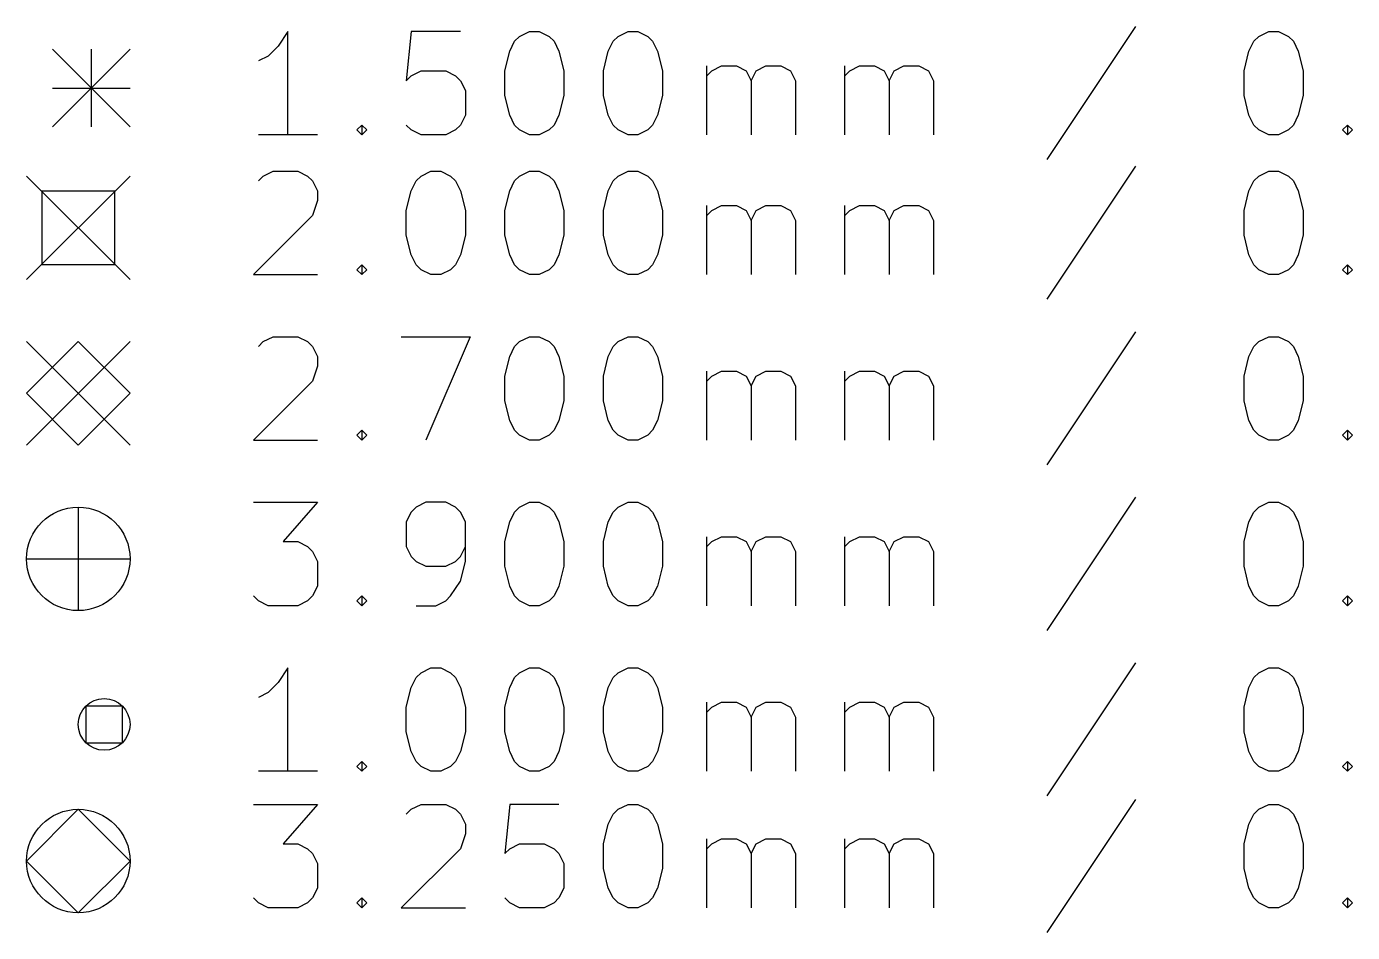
# Model space of a CAD drawing. Extents: x 148 to 350, y -219 to -100.
# Drawn here: x 147.9 to 173.52, y -218.66 to -201.15 of the extents above; entities that cross this region are included whole.
import ezdxf

# ---------------------------------------------------------------- set-up
doc = ezdxf.new("R2010")
doc.units = 0
doc.layers.add('BLACK', color=7, linetype='CONTINUOUS')

msp = doc.modelspace()

# ---------------------------------------------------------------- linework, layer by layer
at = {"layer": 'BLACK', "linetype": 'CONTINUOUS'}
for p, q in [((152.952, -201.245), (152.762, -201.53)), ((152.952, -203.245), (152.952, -201.245)), ((155.333, -201.245), (155.238, -202.197)), ((156.286, -201.245), (155.333, -201.245)), ((157.333, -201.435), (157.429, -201.34)), ((157.429, -201.34), (157.619, -201.245)), ((157.619, -201.245), (157.81, -201.245)), ((157.81, -201.245), (158, -201.34)), ((158, -201.34), (158.095, -201.435)), ((159.238, -201.435), (159.333, -201.34)), ((159.333, -201.34), (159.524, -201.245)), ((159.524, -201.245), (159.714, -201.245)), ((159.714, -201.245), (159.905, -201.34)), ((159.905, -201.34), (160, -201.435)), ((169.333, -201.15), (167.619, -203.721)), ((171.619, -201.435), (171.714, -201.34)), ((171.714, -201.34), (171.905, -201.245)), ((171.905, -201.245), (172.095, -201.245)), ((172.095, -201.245), (172.286, -201.34)), ((172.286, -201.34), (172.381, -201.435)), ((148.4, -201.59), (149.9, -203.09)), ((149.9, -201.59), (148.4, -203.09)), ((149.15, -201.59), (149.15, -203.09)), ((152.762, -201.53), (152.571, -201.721)), ((157.143, -202.007), (157.238, -201.626)), ((157.238, -201.626), (157.333, -201.435)), ((158.095, -201.435), (158.19, -201.626)), ((158.19, -201.626), (158.286, -202.007)), ((159.048, -202.007), (159.143, -201.626)), ((159.143, -201.626), (159.238, -201.435)), ((160, -201.435), (160.095, -201.626)), ((160.095, -201.626), (160.19, -202.007)), ((171.429, -202.007), (171.524, -201.626)), ((171.524, -201.626), (171.619, -201.435)), ((172.381, -201.435), (172.476, -201.626)), ((172.476, -201.626), (172.571, -202.007)), ((152.571, -201.721), (152.381, -201.816)), ((161.048, -203.245), (161.048, -201.911)), ((161.143, -202.007), (161.333, -201.911)), ((161.333, -201.911), (161.619, -201.911)), ((161.619, -201.911), (161.81, -202.007)), ((162, -202.007), (162.19, -201.911)), ((162.19, -201.911), (162.476, -201.911)), ((162.476, -201.911), (162.667, -202.007)), ((163.714, -203.245), (163.714, -201.911)), ((163.81, -202.007), (164, -201.911)), ((164, -201.911), (164.286, -201.911)), ((164.286, -201.911), (164.476, -202.007)), ((164.667, -202.007), (164.857, -201.911)), ((164.857, -201.911), (165.143, -201.911)), ((165.143, -201.911), (165.333, -202.007)), ((155.238, -202.197), (155.333, -202.102)), ((155.333, -202.102), (155.524, -202.007)), ((155.524, -202.007), (156, -202.007)), ((156, -202.007), (156.19, -202.102)), ((156.19, -202.102), (156.286, -202.197)), ((157.143, -202.483), (157.143, -202.007)), ((158.286, -202.007), (158.286, -202.483)), ((159.048, -202.483), (159.048, -202.007)), ((160.19, -202.007), (160.19, -202.483)), ((161.048, -202.102), (161.143, -202.007)), ((161.81, -202.007), (161.905, -202.197)), ((161.905, -202.197), (162, -202.007)), ((162.667, -202.007), (162.762, -202.197)), ((163.714, -202.102), (163.81, -202.007)), ((164.476, -202.007), (164.571, -202.197)), ((164.571, -202.197), (164.667, -202.007)), ((165.333, -202.007), (165.429, -202.197)), ((171.429, -202.483), (171.429, -202.007)), ((172.571, -202.007), (172.571, -202.483)), ((148.4, -202.34), (149.9, -202.34)), ((156.286, -202.197), (156.381, -202.388)), ((156.381, -202.388), (156.381, -202.864)), ((161.905, -202.197), (161.905, -203.245)), ((162.762, -202.197), (162.762, -203.245)), ((164.571, -202.197), (164.571, -203.245)), ((165.429, -202.197), (165.429, -203.245)), ((157.238, -202.864), (157.143, -202.483)), ((158.286, -202.483), (158.19, -202.864)), ((159.143, -202.864), (159.048, -202.483)), ((160.19, -202.483), (160.095, -202.864)), ((171.524, -202.864), (171.429, -202.483)), ((172.571, -202.483), (172.476, -202.864)), ((156.381, -202.864), (156.286, -203.054)), ((157.333, -203.054), (157.238, -202.864)), ((158.19, -202.864), (158.095, -203.054)), ((159.238, -203.054), (159.143, -202.864)), ((160.095, -202.864), (160, -203.054)), ((171.619, -203.054), (171.524, -202.864)), ((172.476, -202.864), (172.381, -203.054)), ((154.286, -203.15), (154.381, -203.054)), ((154.381, -203.245), (154.286, -203.15)), ((154.381, -203.054), (154.476, -203.15)), ((154.381, -203.054), (154.381, -203.245)), ((154.476, -203.15), (154.381, -203.245)), ((155.333, -203.15), (155.238, -203.054)), ((155.524, -203.245), (155.333, -203.15)), ((156.19, -203.15), (156, -203.245)), ((156.286, -203.054), (156.19, -203.15)), ((157.429, -203.15), (157.333, -203.054)), ((157.619, -203.245), (157.429, -203.15)), ((158, -203.15), (157.81, -203.245)), ((158.095, -203.054), (158, -203.15)), ((159.333, -203.15), (159.238, -203.054)), ((159.524, -203.245), (159.333, -203.15)), ((159.905, -203.15), (159.714, -203.245)), ((160, -203.054), (159.905, -203.15)), ((171.714, -203.15), (171.619, -203.054)), ((171.905, -203.245), (171.714, -203.15)), ((172.286, -203.15), (172.095, -203.245)), ((172.381, -203.054), (172.286, -203.15)), ((173.333, -203.15), (173.429, -203.054)), ((173.429, -203.245), (173.333, -203.15)), ((173.429, -203.054), (173.524, -203.15)), ((173.429, -203.054), (173.429, -203.245)), ((173.524, -203.15), (173.429, -203.245)), ((153.524, -203.245), (152.381, -203.245)), ((156, -203.245), (155.524, -203.245)), ((157.81, -203.245), (157.619, -203.245)), ((159.714, -203.245), (159.524, -203.245)), ((172.095, -203.245), (171.905, -203.245)), ((152.476, -204.04), (152.667, -203.945)), ((152.667, -203.945), (153.143, -203.945)), ((153.143, -203.945), (153.333, -204.04)), ((155.524, -204.04), (155.714, -203.945)), ((155.714, -203.945), (155.905, -203.945)), ((155.905, -203.945), (156.095, -204.04)), ((157.429, -204.04), (157.619, -203.945)), ((157.619, -203.945), (157.81, -203.945)), ((157.81, -203.945), (158, -204.04)), ((159.333, -204.04), (159.524, -203.945)), ((159.524, -203.945), (159.714, -203.945)), ((159.714, -203.945), (159.905, -204.04)), ((169.333, -203.85), (167.619, -206.421)), ((171.714, -204.04), (171.905, -203.945)), ((171.905, -203.945), (172.095, -203.945)), ((172.095, -203.945), (172.286, -204.04)), ((147.9, -204.04), (149.9, -206.04)), ((149.9, -204.04), (147.9, -206.04)), ((152.381, -204.135), (152.476, -204.04)), ((153.333, -204.04), (153.429, -204.135)), ((153.429, -204.135), (153.524, -204.326)), ((155.333, -204.326), (155.429, -204.135)), ((155.429, -204.135), (155.524, -204.04)), ((156.095, -204.04), (156.19, -204.135)), ((156.19, -204.135), (156.286, -204.326)), ((157.238, -204.326), (157.333, -204.135)), ((157.333, -204.135), (157.429, -204.04)), ((158, -204.04), (158.095, -204.135)), ((158.095, -204.135), (158.19, -204.326)), ((159.143, -204.326), (159.238, -204.135)), ((159.238, -204.135), (159.333, -204.04)), ((159.905, -204.04), (160, -204.135)), ((160, -204.135), (160.095, -204.326)), ((171.524, -204.326), (171.619, -204.135)), ((171.619, -204.135), (171.714, -204.04)), ((172.286, -204.04), (172.381, -204.135)), ((172.381, -204.135), (172.476, -204.326)), ((149.607, -204.333), (148.193, -204.333)), ((148.193, -204.333), (148.193, -205.747)), ((149.607, -205.747), (149.607, -204.333)), ((153.524, -204.326), (153.524, -204.516)), ((155.238, -204.707), (155.333, -204.326)), ((156.286, -204.326), (156.381, -204.707)), ((157.143, -204.707), (157.238, -204.326)), ((158.19, -204.326), (158.286, -204.707)), ((159.048, -204.707), (159.143, -204.326)), ((160.095, -204.326), (160.19, -204.707)), ((171.429, -204.707), (171.524, -204.326)), ((172.476, -204.326), (172.571, -204.707)), ((153.524, -204.516), (153.429, -204.802)), ((155.238, -205.183), (155.238, -204.707)), ((156.381, -204.707), (156.381, -205.183)), ((157.143, -205.183), (157.143, -204.707)), ((158.286, -204.707), (158.286, -205.183)), ((159.048, -205.183), (159.048, -204.707)), ((160.19, -204.707), (160.19, -205.183)), ((161.048, -205.945), (161.048, -204.611)), ((161.048, -204.802), (161.143, -204.707)), ((161.143, -204.707), (161.333, -204.611)), ((161.333, -204.611), (161.619, -204.611)), ((161.619, -204.611), (161.81, -204.707)), ((161.81, -204.707), (161.905, -204.897)), ((161.905, -204.897), (162, -204.707)), ((162, -204.707), (162.19, -204.611)), ((162.19, -204.611), (162.476, -204.611)), ((162.476, -204.611), (162.667, -204.707)), ((162.667, -204.707), (162.762, -204.897)), ((163.714, -205.945), (163.714, -204.611)), ((163.714, -204.802), (163.81, -204.707)), ((163.81, -204.707), (164, -204.611)), ((164, -204.611), (164.286, -204.611)), ((164.286, -204.611), (164.476, -204.707)), ((164.476, -204.707), (164.571, -204.897)), ((164.571, -204.897), (164.667, -204.707)), ((164.667, -204.707), (164.857, -204.611)), ((164.857, -204.611), (165.143, -204.611)), ((165.143, -204.611), (165.333, -204.707)), ((165.333, -204.707), (165.429, -204.897)), ((171.429, -205.183), (171.429, -204.707)), ((172.571, -204.707), (172.571, -205.183)), ((153.429, -204.802), (152.286, -205.945)), ((161.905, -204.897), (161.905, -205.945)), ((162.762, -204.897), (162.762, -205.945)), ((164.571, -204.897), (164.571, -205.945)), ((165.429, -204.897), (165.429, -205.945)), ((155.333, -205.564), (155.238, -205.183)), ((156.381, -205.183), (156.286, -205.564)), ((157.238, -205.564), (157.143, -205.183)), ((158.286, -205.183), (158.19, -205.564)), ((159.143, -205.564), (159.048, -205.183)), ((160.19, -205.183), (160.095, -205.564)), ((171.524, -205.564), (171.429, -205.183)), ((172.571, -205.183), (172.476, -205.564)), ((148.193, -205.747), (149.607, -205.747)), ((154.286, -205.85), (154.381, -205.754)), ((154.381, -205.754), (154.476, -205.85)), ((154.381, -205.754), (154.381, -205.945)), ((155.429, -205.754), (155.333, -205.564)), ((155.524, -205.85), (155.429, -205.754)), ((156.19, -205.754), (156.095, -205.85)), ((156.286, -205.564), (156.19, -205.754)), ((157.333, -205.754), (157.238, -205.564)), ((157.429, -205.85), (157.333, -205.754)), ((158.095, -205.754), (158, -205.85)), ((158.19, -205.564), (158.095, -205.754)), ((159.238, -205.754), (159.143, -205.564)), ((159.333, -205.85), (159.238, -205.754)), ((160, -205.754), (159.905, -205.85)), ((160.095, -205.564), (160, -205.754)), ((171.619, -205.754), (171.524, -205.564)), ((171.714, -205.85), (171.619, -205.754)), ((172.381, -205.754), (172.286, -205.85)), ((172.476, -205.564), (172.381, -205.754)), ((173.333, -205.85), (173.429, -205.754)), ((173.429, -205.754), (173.524, -205.85)), ((173.429, -205.754), (173.429, -205.945)), ((152.286, -205.945), (153.524, -205.945)), ((154.381, -205.945), (154.286, -205.85)), ((154.476, -205.85), (154.381, -205.945)), ((155.714, -205.945), (155.524, -205.85)), ((155.905, -205.945), (155.714, -205.945)), ((156.095, -205.85), (155.905, -205.945)), ((157.619, -205.945), (157.429, -205.85)), ((157.81, -205.945), (157.619, -205.945)), ((158, -205.85), (157.81, -205.945)), ((159.524, -205.945), (159.333, -205.85)), ((159.714, -205.945), (159.524, -205.945)), ((159.905, -205.85), (159.714, -205.945)), ((171.905, -205.945), (171.714, -205.85)), ((172.095, -205.945), (171.905, -205.945)), ((172.286, -205.85), (172.095, -205.945)), ((173.429, -205.945), (173.333, -205.85)), ((173.524, -205.85), (173.429, -205.945)), ((147.9, -207.24), (149.9, -209.24)), ((149.9, -207.24), (147.9, -209.24)), ((148.9, -207.24), (147.9, -208.24)), ((149.9, -208.24), (148.9, -207.24)), ((152.381, -207.335), (152.476, -207.24)), ((152.476, -207.24), (152.667, -207.145)), ((152.667, -207.145), (153.143, -207.145)), ((153.143, -207.145), (153.333, -207.24)), ((153.333, -207.24), (153.429, -207.335)), ((155.143, -207.145), (156.476, -207.145)), ((156.476, -207.145), (155.619, -209.145)), ((157.333, -207.335), (157.429, -207.24)), ((157.429, -207.24), (157.619, -207.145)), ((157.619, -207.145), (157.81, -207.145)), ((157.81, -207.145), (158, -207.24)), ((158, -207.24), (158.095, -207.335)), ((159.238, -207.335), (159.333, -207.24)), ((159.333, -207.24), (159.524, -207.145)), ((159.524, -207.145), (159.714, -207.145)), ((159.714, -207.145), (159.905, -207.24)), ((159.905, -207.24), (160, -207.335)), ((169.333, -207.05), (167.619, -209.621)), ((171.619, -207.335), (171.714, -207.24)), ((171.714, -207.24), (171.905, -207.145)), ((171.905, -207.145), (172.095, -207.145)), ((172.095, -207.145), (172.286, -207.24)), ((172.286, -207.24), (172.381, -207.335)), ((153.429, -207.335), (153.524, -207.526)), ((153.524, -207.526), (153.524, -207.716)), ((157.143, -207.907), (157.238, -207.526)), ((157.238, -207.526), (157.333, -207.335)), ((158.095, -207.335), (158.19, -207.526)), ((158.19, -207.526), (158.286, -207.907)), ((159.048, -207.907), (159.143, -207.526)), ((159.143, -207.526), (159.238, -207.335)), ((160, -207.335), (160.095, -207.526)), ((160.095, -207.526), (160.19, -207.907)), ((171.429, -207.907), (171.524, -207.526)), ((171.524, -207.526), (171.619, -207.335)), ((172.381, -207.335), (172.476, -207.526)), ((172.476, -207.526), (172.571, -207.907)), ((153.524, -207.716), (153.429, -208.002)), ((153.429, -208.002), (152.286, -209.145)), ((157.143, -208.383), (157.143, -207.907)), ((158.286, -207.907), (158.286, -208.383)), ((159.048, -208.383), (159.048, -207.907)), ((160.19, -207.907), (160.19, -208.383)), ((161.048, -209.145), (161.048, -207.811)), ((161.048, -208.002), (161.143, -207.907)), ((161.143, -207.907), (161.333, -207.811)), ((161.333, -207.811), (161.619, -207.811)), ((161.619, -207.811), (161.81, -207.907)), ((161.81, -207.907), (161.905, -208.097)), ((161.905, -208.097), (162, -207.907)), ((162, -207.907), (162.19, -207.811)), ((162.19, -207.811), (162.476, -207.811)), ((162.476, -207.811), (162.667, -207.907)), ((162.667, -207.907), (162.762, -208.097)), ((163.714, -209.145), (163.714, -207.811)), ((163.714, -208.002), (163.81, -207.907)), ((163.81, -207.907), (164, -207.811)), ((164, -207.811), (164.286, -207.811)), ((164.286, -207.811), (164.476, -207.907)), ((164.476, -207.907), (164.571, -208.097)), ((164.571, -208.097), (164.667, -207.907)), ((164.667, -207.907), (164.857, -207.811)), ((164.857, -207.811), (165.143, -207.811)), ((165.143, -207.811), (165.333, -207.907)), ((165.333, -207.907), (165.429, -208.097)), ((171.429, -208.383), (171.429, -207.907)), ((172.571, -207.907), (172.571, -208.383)), ((147.9, -208.24), (148.9, -209.24)), ((148.9, -209.24), (149.9, -208.24)), ((161.905, -208.097), (161.905, -209.145)), ((162.762, -208.097), (162.762, -209.145)), ((164.571, -208.097), (164.571, -209.145)), ((165.429, -208.097), (165.429, -209.145)), ((157.238, -208.764), (157.143, -208.383)), ((158.286, -208.383), (158.19, -208.764)), ((159.143, -208.764), (159.048, -208.383)), ((160.19, -208.383), (160.095, -208.764)), ((171.524, -208.764), (171.429, -208.383)), ((172.571, -208.383), (172.476, -208.764)), ((157.333, -208.954), (157.238, -208.764)), ((158.19, -208.764), (158.095, -208.954)), ((159.238, -208.954), (159.143, -208.764)), ((160.095, -208.764), (160, -208.954)), ((171.619, -208.954), (171.524, -208.764)), ((172.476, -208.764), (172.381, -208.954)), ((154.286, -209.05), (154.381, -208.954)), ((154.381, -209.145), (154.286, -209.05)), ((154.381, -208.954), (154.476, -209.05)), ((154.381, -208.954), (154.381, -209.145)), ((154.476, -209.05), (154.381, -209.145)), ((157.429, -209.05), (157.333, -208.954)), ((157.619, -209.145), (157.429, -209.05)), ((158, -209.05), (157.81, -209.145)), ((158.095, -208.954), (158, -209.05)), ((159.333, -209.05), (159.238, -208.954)), ((159.524, -209.145), (159.333, -209.05)), ((159.905, -209.05), (159.714, -209.145)), ((160, -208.954), (159.905, -209.05)), ((171.714, -209.05), (171.619, -208.954)), ((171.905, -209.145), (171.714, -209.05)), ((172.286, -209.05), (172.095, -209.145)), ((172.381, -208.954), (172.286, -209.05)), ((173.333, -209.05), (173.429, -208.954)), ((173.429, -209.145), (173.333, -209.05)), ((173.429, -208.954), (173.524, -209.05)), ((173.429, -208.954), (173.429, -209.145)), ((173.524, -209.05), (173.429, -209.145)), ((152.286, -209.145), (153.524, -209.145)), ((157.81, -209.145), (157.619, -209.145)), ((159.714, -209.145), (159.524, -209.145)), ((172.095, -209.145), (171.905, -209.145)), ((152.286, -210.345), (153.524, -210.345)), ((153.524, -210.345), (152.857, -211.107)), ((155.619, -210.345), (155.429, -210.44)), ((156, -210.345), (155.619, -210.345)), ((156.19, -210.44), (156, -210.345)), ((157.429, -210.44), (157.619, -210.345)), ((157.619, -210.345), (157.81, -210.345)), ((157.81, -210.345), (158, -210.44)), ((159.333, -210.44), (159.524, -210.345)), ((159.524, -210.345), (159.714, -210.345)), ((159.714, -210.345), (159.905, -210.44)), ((169.333, -210.25), (167.619, -212.821)), ((171.714, -210.44), (171.905, -210.345)), ((171.905, -210.345), (172.095, -210.345)), ((172.095, -210.345), (172.286, -210.44)), ((148.9, -210.44), (148.9, -212.44)), ((155.333, -210.535), (155.238, -210.726)), ((155.429, -210.44), (155.333, -210.535)), ((156.286, -210.535), (156.19, -210.44)), ((156.381, -210.726), (156.286, -210.535)), ((157.238, -210.726), (157.333, -210.535)), ((157.333, -210.535), (157.429, -210.44)), ((158, -210.44), (158.095, -210.535)), ((158.095, -210.535), (158.19, -210.726)), ((159.143, -210.726), (159.238, -210.535)), ((159.238, -210.535), (159.333, -210.44)), ((159.905, -210.44), (160, -210.535)), ((160, -210.535), (160.095, -210.726)), ((171.524, -210.726), (171.619, -210.535)), ((171.619, -210.535), (171.714, -210.44)), ((172.286, -210.44), (172.381, -210.535)), ((172.381, -210.535), (172.476, -210.726)), ((155.238, -210.726), (155.238, -211.202)), ((156.381, -211.488), (156.381, -210.726)), ((157.143, -211.107), (157.238, -210.726)), ((158.19, -210.726), (158.286, -211.107)), ((159.048, -211.107), (159.143, -210.726)), ((160.095, -210.726), (160.19, -211.107)), ((171.429, -211.107), (171.524, -210.726)), ((172.476, -210.726), (172.571, -211.107)), ((152.857, -211.107), (153.143, -211.107)), ((153.143, -211.107), (153.333, -211.202)), ((157.143, -211.583), (157.143, -211.107)), ((158.286, -211.107), (158.286, -211.583)), ((159.048, -211.583), (159.048, -211.107)), ((160.19, -211.107), (160.19, -211.583)), ((161.048, -212.345), (161.048, -211.011)), ((161.048, -211.202), (161.143, -211.107)), ((161.143, -211.107), (161.333, -211.011)), ((161.333, -211.011), (161.619, -211.011)), ((161.619, -211.011), (161.81, -211.107)), ((161.81, -211.107), (161.905, -211.297)), ((161.905, -211.297), (162, -211.107)), ((162, -211.107), (162.19, -211.011)), ((162.19, -211.011), (162.476, -211.011)), ((162.476, -211.011), (162.667, -211.107)), ((162.667, -211.107), (162.762, -211.297)), ((163.714, -212.345), (163.714, -211.011)), ((163.714, -211.202), (163.81, -211.107)), ((163.81, -211.107), (164, -211.011)), ((164, -211.011), (164.286, -211.011)), ((164.286, -211.011), (164.476, -211.107)), ((164.476, -211.107), (164.571, -211.297)), ((164.571, -211.297), (164.667, -211.107)), ((164.667, -211.107), (164.857, -211.011)), ((164.857, -211.011), (165.143, -211.011)), ((165.143, -211.011), (165.333, -211.107)), ((165.333, -211.107), (165.429, -211.297)), ((171.429, -211.583), (171.429, -211.107)), ((172.571, -211.107), (172.571, -211.583)), ((153.333, -211.202), (153.429, -211.297)), ((153.429, -211.297), (153.524, -211.488)), ((155.238, -211.202), (155.333, -211.392)), ((155.333, -211.392), (155.429, -211.488)), ((156.19, -211.488), (156.286, -211.392)), ((156.286, -211.392), (156.381, -211.202)), ((161.905, -211.297), (161.905, -212.345)), ((162.762, -211.297), (162.762, -212.345)), ((164.571, -211.297), (164.571, -212.345)), ((165.429, -211.297), (165.429, -212.345)), ((147.9, -211.44), (149.9, -211.44)), ((153.524, -211.488), (153.524, -211.964)), ((155.429, -211.488), (155.619, -211.583)), ((155.619, -211.583), (156, -211.583)), ((156, -211.583), (156.19, -211.488)), ((156.286, -211.869), (156.381, -211.488)), ((157.238, -211.964), (157.143, -211.583)), ((158.286, -211.583), (158.19, -211.964)), ((159.143, -211.964), (159.048, -211.583)), ((160.19, -211.583), (160.095, -211.964)), ((171.524, -211.964), (171.429, -211.583)), ((172.571, -211.583), (172.476, -211.964)), ((156.095, -212.154), (156.286, -211.869)), ((152.381, -212.25), (152.286, -212.154)), ((153.429, -212.154), (153.333, -212.25)), ((153.524, -211.964), (153.429, -212.154)), ((154.286, -212.25), (154.381, -212.154)), ((154.381, -212.154), (154.476, -212.25)), ((154.381, -212.154), (154.381, -212.345)), ((156, -212.25), (156.095, -212.154)), ((157.333, -212.154), (157.238, -211.964)), ((157.429, -212.25), (157.333, -212.154)), ((158.095, -212.154), (158, -212.25)), ((158.19, -211.964), (158.095, -212.154)), ((159.238, -212.154), (159.143, -211.964)), ((159.333, -212.25), (159.238, -212.154)), ((160, -212.154), (159.905, -212.25)), ((160.095, -211.964), (160, -212.154)), ((171.619, -212.154), (171.524, -211.964)), ((171.714, -212.25), (171.619, -212.154)), ((172.381, -212.154), (172.286, -212.25)), ((172.476, -211.964), (172.381, -212.154)), ((173.333, -212.25), (173.429, -212.154)), ((173.429, -212.154), (173.524, -212.25)), ((173.429, -212.154), (173.429, -212.345)), ((152.571, -212.345), (152.381, -212.25)), ((153.143, -212.345), (152.571, -212.345)), ((153.333, -212.25), (153.143, -212.345)), ((154.381, -212.345), (154.286, -212.25)), ((154.476, -212.25), (154.381, -212.345)), ((155.429, -212.345), (155.81, -212.345)), ((155.81, -212.345), (156, -212.25)), ((157.619, -212.345), (157.429, -212.25)), ((157.81, -212.345), (157.619, -212.345)), ((158, -212.25), (157.81, -212.345)), ((159.524, -212.345), (159.333, -212.25)), ((159.714, -212.345), (159.524, -212.345)), ((159.905, -212.25), (159.714, -212.345)), ((171.905, -212.345), (171.714, -212.25)), ((172.095, -212.345), (171.905, -212.345)), ((172.286, -212.25), (172.095, -212.345)), ((173.429, -212.345), (173.333, -212.25)), ((173.524, -212.25), (173.429, -212.345)), ((152.952, -213.545), (152.762, -213.83)), ((152.952, -215.545), (152.952, -213.545)), ((155.429, -213.735), (155.524, -213.64)), ((155.524, -213.64), (155.714, -213.545)), ((155.714, -213.545), (155.905, -213.545)), ((155.905, -213.545), (156.095, -213.64)), ((156.095, -213.64), (156.19, -213.735)), ((157.333, -213.735), (157.429, -213.64)), ((157.429, -213.64), (157.619, -213.545)), ((157.619, -213.545), (157.81, -213.545)), ((157.81, -213.545), (158, -213.64)), ((158, -213.64), (158.095, -213.735)), ((159.238, -213.735), (159.333, -213.64)), ((159.333, -213.64), (159.524, -213.545)), ((159.524, -213.545), (159.714, -213.545)), ((159.714, -213.545), (159.905, -213.64)), ((159.905, -213.64), (160, -213.735)), ((169.333, -213.45), (167.619, -216.021)), ((171.619, -213.735), (171.714, -213.64)), ((171.714, -213.64), (171.905, -213.545)), ((171.905, -213.545), (172.095, -213.545)), ((172.095, -213.545), (172.286, -213.64)), ((172.286, -213.64), (172.381, -213.735)), ((152.762, -213.83), (152.571, -214.021)), ((155.238, -214.307), (155.333, -213.926)), ((155.333, -213.926), (155.429, -213.735)), ((156.19, -213.735), (156.286, -213.926)), ((156.286, -213.926), (156.381, -214.307)), ((157.143, -214.307), (157.238, -213.926)), ((157.238, -213.926), (157.333, -213.735)), ((158.095, -213.735), (158.19, -213.926)), ((158.19, -213.926), (158.286, -214.307)), ((159.048, -214.307), (159.143, -213.926)), ((159.143, -213.926), (159.238, -213.735)), ((160, -213.735), (160.095, -213.926)), ((160.095, -213.926), (160.19, -214.307)), ((171.429, -214.307), (171.524, -213.926)), ((171.524, -213.926), (171.619, -213.735)), ((172.381, -213.735), (172.476, -213.926)), ((172.476, -213.926), (172.571, -214.307)), ((152.571, -214.021), (152.381, -214.116)), ((161.048, -215.545), (161.048, -214.211)), ((161.143, -214.307), (161.333, -214.211)), ((161.333, -214.211), (161.619, -214.211)), ((161.619, -214.211), (161.81, -214.307)), ((162, -214.307), (162.19, -214.211)), ((162.19, -214.211), (162.476, -214.211)), ((162.476, -214.211), (162.667, -214.307)), ((163.714, -215.545), (163.714, -214.211)), ((163.81, -214.307), (164, -214.211)), ((164, -214.211), (164.286, -214.211)), ((164.286, -214.211), (164.476, -214.307)), ((164.667, -214.307), (164.857, -214.211)), ((164.857, -214.211), (165.143, -214.211)), ((165.143, -214.211), (165.333, -214.307)), ((149.754, -214.286), (149.046, -214.286)), ((149.046, -214.286), (149.046, -214.994)), ((149.754, -214.994), (149.754, -214.286)), ((155.238, -214.783), (155.238, -214.307)), ((156.381, -214.307), (156.381, -214.783)), ((157.143, -214.783), (157.143, -214.307)), ((158.286, -214.307), (158.286, -214.783)), ((159.048, -214.783), (159.048, -214.307)), ((160.19, -214.307), (160.19, -214.783)), ((161.048, -214.402), (161.143, -214.307)), ((161.81, -214.307), (161.905, -214.497)), ((161.905, -214.497), (162, -214.307)), ((162.667, -214.307), (162.762, -214.497)), ((163.714, -214.402), (163.81, -214.307)), ((164.476, -214.307), (164.571, -214.497)), ((164.571, -214.497), (164.667, -214.307)), ((165.333, -214.307), (165.429, -214.497)), ((171.429, -214.783), (171.429, -214.307)), ((172.571, -214.307), (172.571, -214.783)), ((161.905, -214.497), (161.905, -215.545)), ((162.762, -214.497), (162.762, -215.545)), ((164.571, -214.497), (164.571, -215.545)), ((165.429, -214.497), (165.429, -215.545)), ((155.333, -215.164), (155.238, -214.783)), ((156.381, -214.783), (156.286, -215.164)), ((157.238, -215.164), (157.143, -214.783)), ((158.286, -214.783), (158.19, -215.164)), ((159.143, -215.164), (159.048, -214.783)), ((160.19, -214.783), (160.095, -215.164)), ((171.524, -215.164), (171.429, -214.783)), ((172.571, -214.783), (172.476, -215.164)), ((149.046, -214.994), (149.754, -214.994)), ((155.429, -215.354), (155.333, -215.164)), ((156.286, -215.164), (156.19, -215.354)), ((157.333, -215.354), (157.238, -215.164)), ((158.19, -215.164), (158.095, -215.354)), ((159.238, -215.354), (159.143, -215.164)), ((160.095, -215.164), (160, -215.354)), ((171.619, -215.354), (171.524, -215.164)), ((172.476, -215.164), (172.381, -215.354)), ((154.286, -215.45), (154.381, -215.354)), ((154.381, -215.545), (154.286, -215.45)), ((154.381, -215.354), (154.476, -215.45)), ((154.381, -215.354), (154.381, -215.545)), ((154.476, -215.45), (154.381, -215.545)), ((155.524, -215.45), (155.429, -215.354)), ((155.714, -215.545), (155.524, -215.45)), ((156.095, -215.45), (155.905, -215.545)), ((156.19, -215.354), (156.095, -215.45)), ((157.429, -215.45), (157.333, -215.354)), ((157.619, -215.545), (157.429, -215.45)), ((158, -215.45), (157.81, -215.545)), ((158.095, -215.354), (158, -215.45)), ((159.333, -215.45), (159.238, -215.354)), ((159.524, -215.545), (159.333, -215.45)), ((159.905, -215.45), (159.714, -215.545)), ((160, -215.354), (159.905, -215.45)), ((171.714, -215.45), (171.619, -215.354)), ((171.905, -215.545), (171.714, -215.45)), ((172.286, -215.45), (172.095, -215.545)), ((172.381, -215.354), (172.286, -215.45)), ((173.333, -215.45), (173.429, -215.354)), ((173.429, -215.545), (173.333, -215.45)), ((173.429, -215.354), (173.524, -215.45)), ((173.429, -215.354), (173.429, -215.545)), ((173.524, -215.45), (173.429, -215.545)), ((153.524, -215.545), (152.381, -215.545)), ((155.905, -215.545), (155.714, -215.545)), ((157.81, -215.545), (157.619, -215.545)), ((159.714, -215.545), (159.524, -215.545)), ((172.095, -215.545), (171.905, -215.545)), ((152.286, -216.185), (153.524, -216.185)), ((153.524, -216.185), (152.857, -216.947)), ((155.333, -216.28), (155.524, -216.185)), ((155.524, -216.185), (156, -216.185)), ((156, -216.185), (156.19, -216.28)), ((157.238, -216.185), (157.143, -217.137)), ((158.19, -216.185), (157.238, -216.185)), ((159.333, -216.28), (159.524, -216.185)), ((159.524, -216.185), (159.714, -216.185)), ((159.714, -216.185), (159.905, -216.28)), ((169.333, -216.09), (167.619, -218.661)), ((171.714, -216.28), (171.905, -216.185)), ((171.905, -216.185), (172.095, -216.185)), ((172.095, -216.185), (172.286, -216.28)), ((148.9, -216.28), (147.9, -217.28)), ((149.9, -217.28), (148.9, -216.28)), ((155.238, -216.375), (155.333, -216.28)), ((156.19, -216.28), (156.286, -216.375)), ((156.286, -216.375), (156.381, -216.566)), ((159.143, -216.566), (159.238, -216.375)), ((159.238, -216.375), (159.333, -216.28)), ((159.905, -216.28), (160, -216.375)), ((160, -216.375), (160.095, -216.566)), ((171.524, -216.566), (171.619, -216.375)), ((171.619, -216.375), (171.714, -216.28)), ((172.286, -216.28), (172.381, -216.375)), ((172.381, -216.375), (172.476, -216.566)), ((156.381, -216.756), (156.286, -217.042)), ((156.381, -216.566), (156.381, -216.756)), ((159.048, -216.947), (159.143, -216.566)), ((160.095, -216.566), (160.19, -216.947)), ((171.429, -216.947), (171.524, -216.566)), ((172.476, -216.566), (172.571, -216.947)), ((152.857, -216.947), (153.143, -216.947)), ((153.143, -216.947), (153.333, -217.042)), ((157.238, -217.042), (157.429, -216.947)), ((157.429, -216.947), (157.905, -216.947)), ((157.905, -216.947), (158.095, -217.042)), ((159.048, -217.423), (159.048, -216.947)), ((160.19, -216.947), (160.19, -217.423)), ((161.048, -218.185), (161.048, -216.851)), ((161.048, -217.042), (161.143, -216.947)), ((161.143, -216.947), (161.333, -216.851)), ((161.333, -216.851), (161.619, -216.851)), ((161.619, -216.851), (161.81, -216.947)), ((161.81, -216.947), (161.905, -217.137)), ((161.905, -217.137), (162, -216.947)), ((162, -216.947), (162.19, -216.851)), ((162.19, -216.851), (162.476, -216.851)), ((162.476, -216.851), (162.667, -216.947)), ((162.667, -216.947), (162.762, -217.137)), ((163.714, -218.185), (163.714, -216.851)), ((163.714, -217.042), (163.81, -216.947)), ((163.81, -216.947), (164, -216.851)), ((164, -216.851), (164.286, -216.851)), ((164.286, -216.851), (164.476, -216.947)), ((164.476, -216.947), (164.571, -217.137)), ((164.571, -217.137), (164.667, -216.947)), ((164.667, -216.947), (164.857, -216.851)), ((164.857, -216.851), (165.143, -216.851)), ((165.143, -216.851), (165.333, -216.947)), ((165.333, -216.947), (165.429, -217.137)), ((171.429, -217.423), (171.429, -216.947)), ((172.571, -216.947), (172.571, -217.423)), ((147.9, -217.28), (148.9, -218.28)), ((148.9, -218.28), (149.9, -217.28)), ((153.333, -217.042), (153.429, -217.137)), ((153.429, -217.137), (153.524, -217.328)), ((156.286, -217.042), (155.143, -218.185)), ((157.143, -217.137), (157.238, -217.042)), ((158.095, -217.042), (158.19, -217.137)), ((158.19, -217.137), (158.286, -217.328)), ((161.905, -217.137), (161.905, -218.185)), ((162.762, -217.137), (162.762, -218.185)), ((164.571, -217.137), (164.571, -218.185)), ((165.429, -217.137), (165.429, -218.185)), ((153.524, -217.328), (153.524, -217.804)), ((158.286, -217.328), (158.286, -217.804)), ((159.143, -217.804), (159.048, -217.423)), ((160.19, -217.423), (160.095, -217.804)), ((171.524, -217.804), (171.429, -217.423)), ((172.571, -217.423), (172.476, -217.804)), ((152.381, -218.09), (152.286, -217.994)), ((153.429, -217.994), (153.333, -218.09)), ((153.524, -217.804), (153.429, -217.994)), ((154.286, -218.09), (154.381, -217.994)), ((154.381, -217.994), (154.476, -218.09)), ((154.381, -217.994), (154.381, -218.185)), ((157.238, -218.09), (157.143, -217.994)), ((158.19, -217.994), (158.095, -218.09)), ((158.286, -217.804), (158.19, -217.994)), ((159.238, -217.994), (159.143, -217.804)), ((159.333, -218.09), (159.238, -217.994)), ((160, -217.994), (159.905, -218.09)), ((160.095, -217.804), (160, -217.994)), ((171.619, -217.994), (171.524, -217.804)), ((171.714, -218.09), (171.619, -217.994)), ((172.381, -217.994), (172.286, -218.09)), ((172.476, -217.804), (172.381, -217.994)), ((173.333, -218.09), (173.429, -217.994)), ((173.429, -217.994), (173.524, -218.09)), ((173.429, -217.994), (173.429, -218.185)), ((152.571, -218.185), (152.381, -218.09)), ((153.143, -218.185), (152.571, -218.185)), ((153.333, -218.09), (153.143, -218.185)), ((154.381, -218.185), (154.286, -218.09)), ((154.476, -218.09), (154.381, -218.185)), ((155.143, -218.185), (156.381, -218.185)), ((157.429, -218.185), (157.238, -218.09)), ((157.905, -218.185), (157.429, -218.185)), ((158.095, -218.09), (157.905, -218.185)), ((159.524, -218.185), (159.333, -218.09)), ((159.714, -218.185), (159.524, -218.185)), ((159.905, -218.09), (159.714, -218.185)), ((171.905, -218.185), (171.714, -218.09)), ((172.095, -218.185), (171.905, -218.185)), ((172.286, -218.09), (172.095, -218.185)), ((173.429, -218.185), (173.333, -218.09)), ((173.524, -218.09), (173.429, -218.185))]:
    msp.add_line(p, q, dxfattribs=at)
at = {"layer": 'BLACK'}
for centre, radius in [((148.9, -211.44), 1), ((149.4, -214.64), 0.5), ((148.9, -217.28), 1)]:
    msp.add_circle(centre, radius, dxfattribs=at)

doc.saveas('drawing.dxf')
